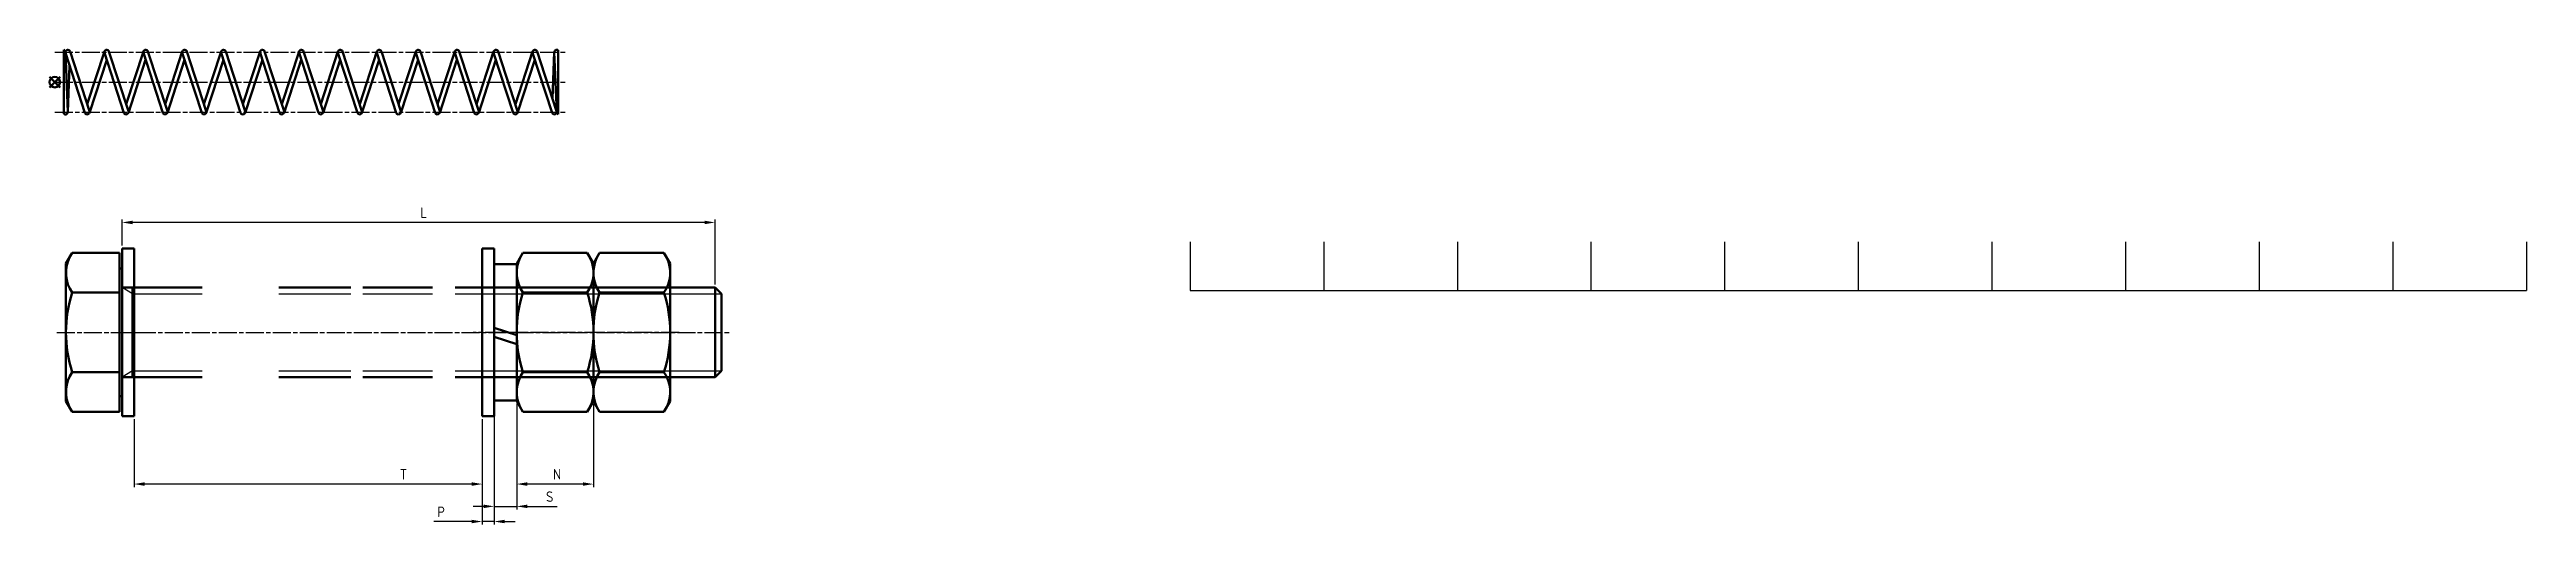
# Model space of a CAD drawing. Header units: millimetres. Extents: x 1779 to 2605, y 1380 to 1539.
import ezdxf

# ---------------------------------------------------------------- set-up
doc = ezdxf.new("R2010")
doc.units = ezdxf.units.MM
doc.header["$PDMODE"] = 35
doc.linetypes.add('AM_ISO08W050', pattern=[18, 12, -1.5, 3, -1.5])
doc.linetypes.add('AM_ISO08W050x2', pattern=[9, 6, -0.75, 1.5, -0.75])
for name, color, linetype, lineweight in [('AM_0N', 7, 'Continuous', 50), ('AM_4N', 3, 'Continuous', 25), ('AM_5', 3, 'Continuous', 25), ('AM_7N', 4, 'AM_ISO08W050', 25)]:
    doc.layers.add(name, color=color, linetype=linetype, lineweight=lineweight)
doc.layers.add('AM_12N', color=7, linetype='Continuous', lineweight=50, plot=False)
doc.styles.get("Standard").update_dxf_attribs({"font": 'ISOCP.SHX', "bigfont": 'GBCBIG.SHX'})
doc.dimstyles.new('AM_ISO$0', dxfattribs={"dimtxt": 3.5, "dimasz": 3.5, "dimexe": 1, "dimexo": 1, "dimgap": 1.5, "dimtad": 1, "dimdsep": 46, "dimtxsty": 'Standard', "dimcen": 0, "dimclrd": 256, "dimclre": 256, "dimclrt": 2, "dimadec": 0, "dimazin": 2, "dimtp": 0.1, "dimtm": 0.1, "dimtfac": 0.71, "dimtdec": 3, "dimtmove": 0, "dimatfit": 3, "dimfxl": 0, "dimlwd": -1, "dimlwe": -1, "dimarcsym": 0})

# ---------------------------------------------------------------- blocks, each defined once
blk = doc.blocks.new('*U14')
at = {"layer": 'AM_0N'}
for p, q in [((1784.06, 1467.1), (1786.12, 1470.66)), ((1784.06, 1421.1), (1784.06, 1467.1)), ((1786.12, 1470.66), (1801.96, 1470.66)), ((1801.96, 1470.66), (1801.96, 1465.45)), ((1801.96, 1465.45), (1802.76, 1465.45)), ((1801.96, 1465.45), (1801.96, 1422.75)), ((1802.76, 1465.45), (1802.76, 1459.1)), ((1786.12, 1457.38), (1801.96, 1457.38)), ((1802.76, 1429.1), (1802.76, 1459.1)), ((1806.26, 1459.1), (1802.76, 1459.1)), ((1806.26, 1459.1), (1829.46, 1459.1)), ((1806.26, 1459.1), (1806.26, 1429.1)), ((1855.06, 1459.1), (1879.11, 1459.1)), ((1883.11, 1459.1), (1906.39, 1459.1)), ((1913.89, 1459.1), (2000.62, 1459.1)), ((2000.62, 1459.1), (2000.62, 1429.1)), ((2002.76, 1456.95), (2000.62, 1459.1)), ((2002.76, 1456.95), (2002.76, 1431.24)), ((1786.12, 1430.81), (1801.96, 1430.81)), ((2000.62, 1429.1), (2002.76, 1431.24)), ((1802.76, 1422.75), (1801.96, 1422.75)), ((1801.96, 1422.75), (1801.96, 1417.53)), ((1802.76, 1429.1), (1802.76, 1422.75)), ((1806.26, 1429.1), (1802.76, 1429.1)), ((1806.26, 1429.1), (1829.46, 1429.1)), ((1855.06, 1429.1), (1879.11, 1429.1)), ((1883.11, 1429.1), (1906.39, 1429.1)), ((1913.89, 1429.1), (2000.62, 1429.1)), ((1786.12, 1417.53), (1784.06, 1421.1)), ((1801.96, 1417.53), (1786.12, 1417.53))]:
    blk.add_line(p, q, dxfattribs=at)
for centre, radius, start, end in [((1795.8, 1464.02), 11.74, 154.44687, 214.44687), ((1827.97, 1444.1), 43.91, 162.38753, 197.61247), ((1795.8, 1424.17), 11.74, 145.55313, 205.55313)]:
    blk.add_arc(centre, radius, start, end, dxfattribs=at)
at = {"layer": 'AM_4N'}
for p, q in [((1806.26, 1456.95), (1802.76, 1459.1)), ((1806.26, 1456.95), (1829.46, 1456.95)), ((1855.06, 1456.95), (1879.11, 1456.95)), ((1883.11, 1456.95), (1906.39, 1456.95)), ((1913.89, 1456.95), (2002.76, 1456.95)), ((1806.26, 1431.24), (1802.76, 1429.1)), ((1806.26, 1431.24), (1829.46, 1431.24)), ((1855.06, 1431.24), (1879.11, 1431.24)), ((1883.11, 1431.24), (1906.39, 1431.24)), ((1913.89, 1431.24), (2002.76, 1431.24))]:
    blk.add_line(p, q, dxfattribs=at)
at = {"layer": 'AM_7N', "linetype": 'AM_ISO08W050x2'}
blk.add_line((1781.06, 1444.1), (2005.76, 1444.1), dxfattribs=at)
blk = doc.blocks.new('*D3')
at = {"layer": 'AM_5', "linetype": 'ByBlock'}
for p, q in [((1802.76, 1473.1), (1802.76, 1481.81)), ((1997.12, 1480.81), (1806.26, 1480.81)), ((2000.62, 1460.1), (2000.62, 1481.81))]:
    blk.add_line(p, q, dxfattribs=at)
at = {"layer": 'AM_5'}
for points in [[(1806.26, 1481.4), (1806.26, 1480.23), (1802.76, 1480.81)], [(1997.12, 1481.4), (1997.12, 1480.23), (2000.62, 1480.81)]]:
    blk.add_solid(points, dxfattribs=at)
at = {"layer": 'Defpoints', "color": 0}
for p in [(1802.76, 1480.81), (1802.76, 1472.1), (2000.62, 1459.1)]:
    blk.add_point(p, dxfattribs=at)
at = {"layer": 'AM_5', "color": 2, "insert": (1903.44, 1484.06), "char_height": 3.5, "attachment_point": 5}
blk.add_mtext('L', dxfattribs=at)
blk = doc.blocks.new('*U16')
at = {"layer": 'AM_0N'}
for p, q in [((1862.56, 1472.1), (1862.56, 1416.1)), ((1866.56, 1472.1), (1862.56, 1472.1)), ((1866.56, 1416.1), (1866.56, 1472.1)), ((1862.56, 1416.1), (1866.56, 1416.1))]:
    blk.add_line(p, q, dxfattribs=at)
at = {"layer": 'AM_7N', "linetype": 'AM_ISO08W050x2'}
blk.add_line((1859.56, 1444.1), (1869.56, 1444.1), dxfattribs=at)
blk = doc.blocks.new('*U18')
at = {"layer": 'AM_0N'}
for p, q in [((1936.51, 1470.66), (1934.45, 1467.1)), ((1934.45, 1467.1), (1934.45, 1421.1)), ((1957.99, 1470.66), (1936.51, 1470.66)), ((1957.99, 1470.66), (1960.05, 1467.1)), ((1960.05, 1467.1), (1960.05, 1421.1)), ((1957.99, 1457.38), (1936.51, 1457.38)), ((1957.99, 1430.81), (1936.51, 1430.81)), ((1936.51, 1417.53), (1934.45, 1421.1)), ((1957.99, 1417.53), (1936.51, 1417.53)), ((1957.99, 1417.53), (1960.05, 1421.1))]:
    blk.add_line(p, q, dxfattribs=at)
at = {"layer": 'AM_0N', "extrusion": (0, 0, -1)}
for centre, radius, start, end in [((-1946.19, 1464.02), 11.74, 325.56153, 25.56153), ((-1948.31, 1464.02), 11.74, 154.43847, 214.43847), ((-1978.34, 1444.1), 43.89, 342.38303, 17.61697), ((-1916.16, 1444.1), 43.89, 162.38303, 197.61697), ((-1946.19, 1424.17), 11.74, 334.43847, 34.43847), ((-1948.31, 1424.17), 11.74, 145.56153, 205.56153)]:
    blk.add_arc(centre, radius, start, end, dxfattribs=at)
at = {"layer": 'AM_7N', "linetype": 'AM_ISO08W050x2'}
blk.add_line((1963.05, 1444.1), (1931.45, 1444.1), dxfattribs=at)
blk = doc.blocks.new('*U19')
at = {"layer": 'AM_0N'}
for p, q in [((1922.95, 1416.1), (1922.95, 1472.1)), ((1922.95, 1472.1), (1926.95, 1472.1)), ((1926.95, 1472.1), (1926.95, 1416.1)), ((1926.95, 1416.1), (1922.95, 1416.1))]:
    blk.add_line(p, q, dxfattribs=at)
at = {"layer": 'AM_7N', "linetype": 'AM_ISO08W050x2'}
blk.add_line((1929.95, 1444.1), (1919.95, 1444.1), dxfattribs=at)
blk = doc.blocks.new('*U20')
at = {"layer": 'AM_0N'}
for p, q in [((1926.95, 1466.85), (1926.95, 1445.6)), ((1926.95, 1466.85), (1934.45, 1466.85)), ((1934.45, 1466.85), (1934.45, 1443.16)), ((1926.95, 1445.6), (1934.45, 1443.16)), ((1926.95, 1442.6), (1934.45, 1440.16)), ((1926.95, 1442.6), (1926.95, 1421.35)), ((1934.45, 1440.16), (1934.45, 1421.35)), ((1934.45, 1421.35), (1926.95, 1421.35))]:
    blk.add_line(p, q, dxfattribs=at)
at = {"layer": 'AM_7N', "linetype": 'AM_ISO08W050x2'}
blk.add_line((1937.45, 1444.1), (1923.95, 1444.1), dxfattribs=at)
blk = doc.blocks.new('*D6')
at = {"layer": 'AM_5', "linetype": 'ByBlock'}
for p, q in [((1806.76, 1415.1), (1806.76, 1392.42)), ((1922.95, 1415.1), (1922.95, 1392.42)), ((1919.45, 1393.42), (1810.26, 1393.42))]:
    blk.add_line(p, q, dxfattribs=at)
at = {"layer": 'AM_5'}
for points in [[(1810.26, 1394.01), (1810.26, 1392.84), (1806.76, 1393.42)], [(1919.45, 1394.01), (1919.45, 1392.84), (1922.95, 1393.42)]]:
    blk.add_solid(points, dxfattribs=at)
at = {"layer": 'Defpoints', "color": 0}
for p in [(1806.76, 1416.1), (1922.95, 1416.1), (1806.76, 1393.42)]:
    blk.add_point(p, dxfattribs=at)
at = {"layer": 'AM_5', "color": 2, "insert": (1896.67, 1396.67), "char_height": 3.5, "attachment_point": 5}
blk.add_mtext('T', dxfattribs=at)
blk = doc.blocks.new('*D8')
at = {"layer": 'AM_5', "linetype": 'ByBlock', "transparency": 16777216}
for p, q in [((1922.95, 1415.1), (1922.95, 1379.91)), ((1926.95, 1415.1), (1926.95, 1379.91)), ((1919.45, 1380.91), (1906.83, 1380.91)), ((1926.95, 1380.91), (1922.95, 1380.91)), ((1930.45, 1380.91), (1933.95, 1380.91))]:
    blk.add_line(p, q, dxfattribs=at)
at = {"layer": 'AM_5', "transparency": 16777216}
for points in [[(1919.45, 1381.49), (1919.45, 1380.33), (1922.95, 1380.91)], [(1930.45, 1381.49), (1930.45, 1380.33), (1926.95, 1380.91)]]:
    blk.add_solid(points, dxfattribs=at)
at = {"layer": 'Defpoints', "color": 0, "transparency": 16777216}
for p in [(1922.95, 1416.1), (1926.95, 1416.1), (1922.95, 1380.91)]:
    blk.add_point(p, dxfattribs=at)
at = {"layer": 'AM_5', "color": 2, "transparency": 16777216, "insert": (1909.21, 1384.16), "char_height": 3.5, "attachment_point": 5}
blk.add_mtext('P', dxfattribs=at)
blk = doc.blocks.new('*D11')
at = {"layer": 'AM_5', "linetype": 'ByBlock', "transparency": 16777216}
for p, q in [((1926.95, 1420.35), (1926.95, 1384.97)), ((1934.45, 1420.35), (1934.45, 1384.97)), ((1923.45, 1385.97), (1919.95, 1385.97)), ((1926.95, 1385.97), (1934.45, 1385.97)), ((1937.95, 1385.97), (1947.98, 1385.97))]:
    blk.add_line(p, q, dxfattribs=at)
at = {"layer": 'AM_5', "transparency": 16777216}
for points in [[(1923.45, 1386.55), (1923.45, 1385.39), (1926.95, 1385.97)], [(1937.95, 1386.55), (1937.95, 1385.39), (1934.45, 1385.97)]]:
    blk.add_solid(points, dxfattribs=at)
at = {"layer": 'Defpoints', "color": 0, "transparency": 16777216}
for p in [(1926.95, 1421.35), (1934.45, 1421.35), (1926.95, 1385.97)]:
    blk.add_point(p, dxfattribs=at)
at = {"layer": 'AM_5', "color": 2, "transparency": 16777216, "insert": (1945.47, 1389.22), "char_height": 3.5, "attachment_point": 5}
blk.add_mtext('S', dxfattribs=at)
blk = doc.blocks.new('*D12')
at = {"layer": 'AM_5', "linetype": 'ByBlock', "transparency": 16777216}
for p, q in [((1934.45, 1420.1), (1934.45, 1392.42)), ((1960.05, 1420.1), (1960.05, 1392.42)), ((1956.55, 1393.42), (1937.95, 1393.42))]:
    blk.add_line(p, q, dxfattribs=at)
at = {"layer": 'AM_5', "transparency": 16777216}
for points in [[(1937.95, 1394.01), (1937.95, 1392.84), (1934.45, 1393.42)], [(1956.55, 1394.01), (1956.55, 1392.84), (1960.05, 1393.42)]]:
    blk.add_solid(points, dxfattribs=at)
at = {"layer": 'Defpoints', "color": 0, "transparency": 16777216}
for p in [(1934.45, 1421.1), (1960.05, 1421.1), (1934.45, 1393.42)]:
    blk.add_point(p, dxfattribs=at)
at = {"layer": 'AM_5', "color": 2, "transparency": 16777216, "insert": (1947.93, 1396.67), "char_height": 3.5, "attachment_point": 5}
blk.add_mtext('N', dxfattribs=at)
blk = doc.blocks.new('*U21')
at = {"layer": 'AM_0N'}
for p, q in [((1783.32, 1538.44), (1783.32, 1517.09)), ((1783.86, 1537.69), (1783.86, 1537.72)), ((1784.66, 1517.72), (1783.86, 1537.72)), ((1783.9, 1537.44), (1790.39, 1517.44)), ((1791.91, 1517.93), (1785.42, 1537.93)), ((1796.88, 1537.93), (1791.15, 1520.28)), ((1796.88, 1537.44), (1803.38, 1517.44)), ((1804.9, 1517.93), (1798.4, 1537.93)), ((1809.87, 1537.93), (1804.14, 1520.28)), ((1809.87, 1537.44), (1816.36, 1517.44)), ((1817.88, 1517.93), (1811.39, 1537.93)), ((1822.86, 1537.93), (1817.12, 1520.28)), ((1822.86, 1537.44), (1829.35, 1517.44)), ((1830.87, 1517.93), (1824.38, 1537.93)), ((1835.84, 1537.93), (1830.11, 1520.28)), ((1835.84, 1537.44), (1842.34, 1517.44)), ((1843.86, 1517.93), (1837.36, 1537.93)), ((1848.83, 1537.93), (1843.1, 1520.28)), ((1848.83, 1537.44), (1855.32, 1517.44)), ((1856.84, 1517.93), (1850.35, 1537.93)), ((1861.82, 1537.93), (1856.08, 1520.28)), ((1861.82, 1537.44), (1868.31, 1517.44)), ((1869.83, 1517.93), (1863.34, 1537.93)), ((1874.8, 1537.93), (1869.07, 1520.28)), ((1874.8, 1537.44), (1881.29, 1517.44)), ((1882.82, 1517.93), (1876.32, 1537.93)), ((1887.79, 1537.93), (1882.06, 1520.28)), ((1887.79, 1537.44), (1894.28, 1517.44)), ((1895.8, 1517.93), (1889.31, 1537.93)), ((1900.77, 1537.93), (1895.04, 1520.28)), ((1900.77, 1537.44), (1907.27, 1517.44)), ((1908.79, 1517.93), (1902.3, 1537.93)), ((1913.76, 1537.93), (1908.03, 1520.28)), ((1913.76, 1537.44), (1920.25, 1517.44)), ((1921.78, 1517.93), (1915.28, 1537.93)), ((1926.75, 1537.93), (1921.02, 1520.28)), ((1926.75, 1537.44), (1933.24, 1517.44)), ((1934.76, 1517.93), (1928.27, 1537.93)), ((1939.73, 1537.93), (1934, 1520.28)), ((1939.73, 1537.44), (1946.23, 1517.44)), ((1947.75, 1517.93), (1941.26, 1537.93)), ((1946.37, 1522.19), (1946.99, 1537.72)), ((1946.99, 1537.65), (1947.79, 1517.65)), ((1948.32, 1516.93), (1948.32, 1538.28)), ((1785.28, 1533.19), (1784.66, 1517.65)), ((1791.91, 1517.44), (1797.64, 1535.1)), ((1804.9, 1517.44), (1810.63, 1535.1)), ((1817.88, 1517.44), (1823.62, 1535.1)), ((1830.87, 1517.44), (1836.6, 1535.1)), ((1843.86, 1517.44), (1849.59, 1535.1)), ((1856.84, 1517.44), (1862.58, 1535.1)), ((1869.83, 1517.44), (1875.56, 1535.1)), ((1882.82, 1517.44), (1888.55, 1535.1)), ((1895.8, 1517.44), (1901.54, 1535.1)), ((1908.79, 1517.44), (1914.52, 1535.1)), ((1921.78, 1517.44), (1927.51, 1535.1)), ((1934.76, 1517.44), (1940.49, 1535.1)), ((1947.79, 1517.69), (1947.79, 1517.65))]:
    blk.add_line(p, q, dxfattribs=at)
for centre, start, end in [((1783.06, 1537.69), 2.29244, 70.52878), ((1784.66, 1537.69), 17.98662, 197.98662), ((1797.64, 1537.69), 17.98662, 197.98662), ((1810.63, 1537.69), 17.98662, 197.98662), ((1823.62, 1537.69), 17.98662, 197.98662), ((1836.6, 1537.69), 17.98662, 197.98662), ((1849.59, 1537.69), 17.98662, 197.98662), ((1862.58, 1537.69), 17.98662, 197.98662), ((1875.56, 1537.69), 17.98662, 197.98662), ((1888.55, 1537.69), 17.98662, 197.98662), ((1901.54, 1537.69), 17.98662, 197.98662), ((1914.52, 1537.69), 17.98662, 197.98662), ((1927.51, 1537.69), 17.98662, 197.98662), ((1940.49, 1537.69), 17.98662, 197.98662), ((1947.79, 1537.69), 48.12809, 182.29244), ((1783.86, 1517.69), 228.12809, 2.29244), ((1791.15, 1517.69), 197.98662, 17.98662), ((1804.14, 1517.69), 197.98662, 17.98662), ((1817.12, 1517.69), 197.98662, 17.98662), ((1830.11, 1517.69), 197.98662, 17.98662), ((1843.1, 1517.69), 197.98662, 17.98662), ((1856.08, 1517.69), 197.98662, 17.98662), ((1869.07, 1517.69), 197.98662, 17.98662), ((1882.06, 1517.69), 197.98662, 17.98662), ((1895.04, 1517.69), 197.98662, 17.98662), ((1908.03, 1517.69), 197.98662, 17.98662), ((1921.02, 1517.69), 197.98662, 17.98662), ((1934, 1517.69), 197.98662, 17.98662), ((1946.99, 1517.69), 197.98662, 17.98662), ((1948.59, 1517.69), 182.29244, 250.52878)]:
    blk.add_arc(centre, 0.8, start, end, dxfattribs=at)
at = {"layer": 'AM_7N', "linetype": 'AM_ISO08W050x2'}
for p, q in [((1780.32, 1537.69), (1951.32, 1537.69)), ((1780.32, 1527.69), (1951.32, 1527.69)), ((1780.32, 1517.69), (1951.32, 1517.69))]:
    blk.add_line(p, q, dxfattribs=at)
blk = doc.blocks.new('*S13')
at = {"layer": 'AM_12N', "color": 4}
for p, q in [((1778.57, 1525.94), (1782.07, 1529.44)), ((1778.57, 1529.44), (1782.07, 1525.94))]:
    blk.add_line(p, q, dxfattribs=at)
blk.add_circle((1780.32, 1527.69), 1.75, dxfattribs=at)

msp = doc.modelspace()

# ---------------------------------------------------------------- linework, layer by layer
for p, q in [((2159.121, 1474.338), (2159.121, 1458.1)), ((2203.71, 1474.338), (2203.71, 1458.1)), ((2248.3, 1474.338), (2248.3, 1458.1)), ((2292.89, 1474.338), (2292.89, 1458.1)), ((2337.48, 1474.338), (2337.48, 1458.1)), ((2382.07, 1474.338), (2382.07, 1458.1)), ((2426.66, 1474.338), (2426.66, 1458.1)), ((2471.25, 1474.338), (2471.25, 1458.1)), ((2515.84, 1474.338), (2515.84, 1458.1)), ((2560.43, 1474.338), (2560.43, 1458.1)), ((2605.02, 1474.338), (2605.02, 1458.1)), ((2159.121, 1458.1), (2605.02, 1458.1))]:
    msp.add_line(p, q)

# ---------------------------------------------------------------- block references
at = {"layer": 'AM_0N'}
for name, p in [('*U21', (0, 0)), ('*U16', (-59.791, 0)), ('*U19', (0, 0)), ('*U14', (0, 0)), ('*U20', (0, 0)), ('*U18', (0, 0)), ('*U18', (25.6, 0))]:
    msp.add_blockref(name, p, dxfattribs=at)
at = {"layer": 'AM_12N'}
msp.add_blockref('*S13', (0, 0), dxfattribs=at)

# ---------------------------------------------------------------- dimensions: what is measured, and where the dimension line sits
at = {"layer": 'AM_5'}
for base, p1, p2, text, picture, middle in [((1802.765, 1480.813), (2000.618, 1459.096), (1802.765, 1472.096), 'L', '*D3', (1903.441, 1480.813)), ((1806.765, 1393.425), (1922.949, 1416.096), (1806.765, 1416.096), 'T', '*D6', (1896.674, 1393.425)), ((1922.949, 1380.91), (1926.949, 1416.096), (1922.949, 1416.096), 'P', '*D8', (1909.207, 1380.91)), ((1926.949, 1385.97), (1934.449, 1421.346), (1926.949, 1421.346), 'S', '*D11', (1945.471, 1385.97)), ((1934.449, 1393.425), (1960.049, 1421.096), (1934.449, 1421.096), 'N', '*D12', (1947.93, 1393.425))]:
    dim = msp.add_linear_dim(base=base, p1=p1, p2=p2, text=text, dimstyle='AM_ISO$0', dxfattribs=at)
    dim.commit()
    dim.dimension.update_dxf_attribs({"geometry": picture, "text_midpoint": middle, "dimtype": 160})

doc.saveas('drawing.dxf')
